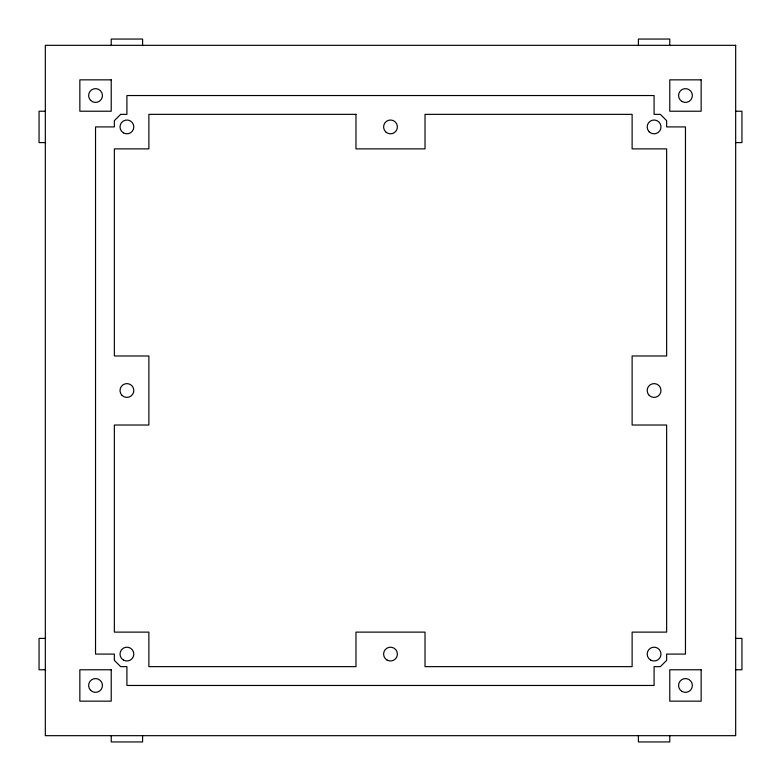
<?xml version="1.0" encoding="UTF-8"?>
<svg xmlns="http://www.w3.org/2000/svg" width="781" height="781" viewBox="0 0 781 781"><rect width="100%" height="100%" fill="white"/><g stroke="black" fill="none" stroke-linecap="round" stroke-linejoin="round"><path stroke-width="1.17" d="M45.327 111.224L39.05 111.224L39.05 142.601L45.327 142.601M735.673 111.224L741.95 111.224L741.95 142.601L735.673 142.601M45.327 638.399L39.05 638.399L39.05 669.776L45.327 669.776M735.673 638.399L741.95 638.399L741.95 669.776L735.673 669.776M669.776 45.327L669.776 39.05L638.399 39.05L638.399 45.327M669.776 735.673L669.776 741.95L638.399 741.95L638.399 735.673M142.601 45.327L142.601 39.05L111.224 39.05L111.224 45.327M142.601 735.673L142.601 741.95L111.224 741.95L111.224 735.673M120.635 114.358L114.358 120.635L114.358 126.912L95.536 126.912L95.536 654.087L114.358 654.087L114.358 660.365L120.635 666.642L126.912 666.642L126.912 685.464L654.087 685.464L654.087 666.642L660.365 666.642L666.642 660.365L666.642 654.087L685.464 654.087L685.464 126.912L666.642 126.912L666.642 120.635L660.365 114.358L654.087 114.358L654.087 95.536L126.912 95.536L126.912 114.358L120.635 114.358M735.673 45.327L45.327 45.327L45.327 735.673L735.673 735.673L735.673 45.327M111.224 79.847L79.847 79.847L79.847 111.224L111.224 111.224L111.224 79.847M701.153 79.847L669.776 79.847L669.776 111.224L701.153 111.224L701.153 79.847M355.98 114.358L148.878 114.358L148.878 148.878L114.358 148.878L114.358 355.98L148.878 355.98L148.878 425.02L114.358 425.02L114.358 632.122L148.878 632.122L148.878 666.642L355.98 666.642L355.98 632.122L425.02 632.122L425.02 666.642L632.122 666.642L632.122 632.122L666.642 632.122L666.642 425.02L632.122 425.02L632.122 355.98L666.642 355.98L666.642 148.878L632.122 148.878L632.122 114.358L425.02 114.358L425.02 148.878L355.98 148.878L355.98 114.358M111.224 669.776L79.847 669.776L79.847 701.153L111.224 701.153L111.224 669.776M701.153 669.776L669.776 669.776L669.776 701.153L701.153 701.153L701.153 669.776M122.031 395.381A6.902 6.902 0 0 0 133.58 392.287A6.902 6.902 0 0 0 125.126 383.832A6.902 6.902 0 0 0 122.031 395.381M387.044 660.062A6.902 6.902 0 0 0 397.402 654.087A6.902 6.902 0 0 0 387.044 648.113A6.902 6.902 0 0 0 387.044 660.062M385.619 131.794A6.902 6.902 0 0 0 397.168 128.699A6.902 6.902 0 0 0 388.713 120.245A6.902 6.902 0 0 0 385.619 131.794M649.206 395.381A6.902 6.902 0 0 0 660.755 392.287A6.902 6.902 0 0 0 652.301 383.832A6.902 6.902 0 0 0 649.206 395.381M682.018 691.449A6.902 6.902 0 0 0 692.366 685.464A6.902 6.902 0 0 0 682.018 679.49A6.902 6.902 0 0 0 682.018 691.449M682.018 101.51A6.902 6.902 0 0 0 692.366 95.536A6.902 6.902 0 0 0 682.018 89.551A6.902 6.902 0 0 0 682.018 101.51M90.655 100.417A6.902 6.902 0 0 0 102.204 97.322A6.902 6.902 0 0 0 93.749 88.868A6.902 6.902 0 0 0 90.655 100.417M90.655 690.345A6.902 6.902 0 0 0 102.204 687.251A6.902 6.902 0 0 0 93.749 678.796A6.902 6.902 0 0 0 90.655 690.345M123.457 132.887A6.902 6.902 0 0 0 133.815 126.912A6.902 6.902 0 0 0 123.457 120.938A6.902 6.902 0 0 0 123.457 132.887M123.457 660.062A6.902 6.902 0 0 0 133.815 654.087A6.902 6.902 0 0 0 123.457 648.113A6.902 6.902 0 0 0 123.457 660.062M649.206 131.794A6.902 6.902 0 0 0 660.755 128.699A6.902 6.902 0 0 0 652.301 120.245A6.902 6.902 0 0 0 649.206 131.794M650.632 660.062A6.902 6.902 0 0 0 660.99 654.087A6.902 6.902 0 0 0 650.632 648.113A6.902 6.902 0 0 0 650.632 660.062"/></g></svg>
